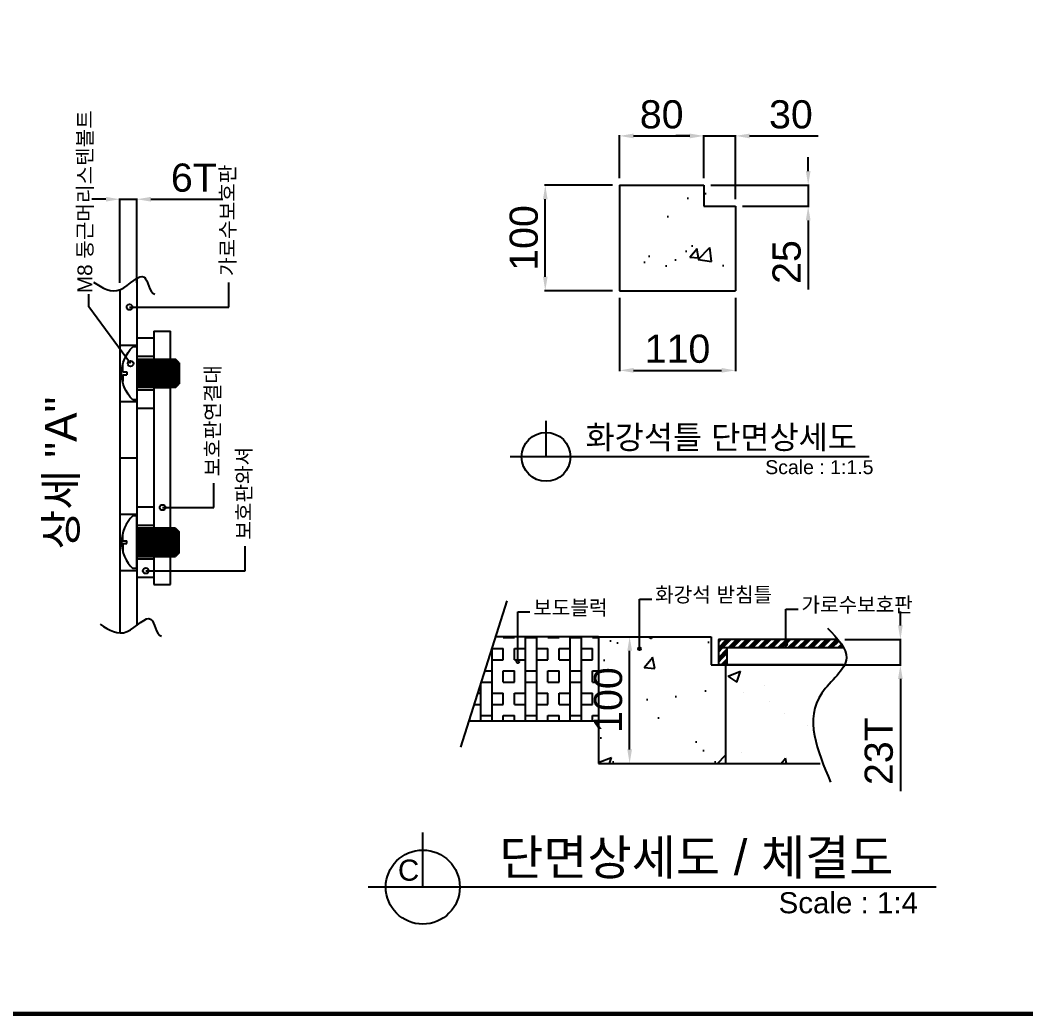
# Model space of a CAD drawing. Header units: millimetres. Extents: x 13588 to 18527, y -24754 to -21261.
# Drawn here: x 15599 to 17027, y -24639 to -23224 of the extents above; entities that cross this region are included whole.
import ezdxf
from ezdxf.enums import TextEntityAlignment as Align

# ---------------------------------------------------------------- set-up
doc = ezdxf.new("R2010")
doc.units = ezdxf.units.MM
doc.layers.add('LAYOUT', color=7, linetype='Continuous')
doc.layers.add('TEXT', color=7, linetype='Continuous')
doc.styles.get("Standard").update_dxf_attribs({"font": 'arial.ttf'})
doc.dimstyles.new('ISO-25', dxfattribs={"dimtxt": 40, "dimasz": 20, "dimexe": 1.25, "dimexo": 10, "dimgap": 10, "dimtad": 1, "dimdec": 0, "dimtxsty": 'Standard', "dimcen": 2.5, "dimclrd": 3, "dimclre": 3, "dimclrt": 3, "dimadec": 0, "dimazin": 0, "dimtfac": 1, "dimtdec": 0, "dimtmove": 0, "dimatfit": 3, "dimfxl": 0, "dimarcsym": 0})

# ---------------------------------------------------------------- blocks, each defined once
blk = doc.blocks.new('A$C36924EFD')
for p, q in [((0, 45), (0, -45)), ((0, 45), (6, 45)), ((6, -45), (6, 45)), ((0, -45), (6, -45))]:
    blk.add_line(p, q)
blk = doc.blocks.new('*D16')
at = {"color": 3, "lineweight": -2, "transparency": 16777216}
for p, q in [((15720.6, -23478.7), (15700.6, -23478.7)), ((15740.6, -23597.2), (15740.6, -23477.4)), ((15740.6, -23478.7), (15764.6, -23478.7)), ((15764.6, -23597.2), (15764.6, -23477.4)), ((15784.6, -23478.7), (15886.6, -23478.7))]:
    blk.add_line(p, q, dxfattribs=at)
at = {"color": 3, "transparency": 16777216}
for points in [[(15720.6, -23475.3), (15720.6, -23482), (15740.6, -23478.7)], [(15784.6, -23475.3), (15784.6, -23482), (15764.6, -23478.7)]]:
    blk.add_solid(points, dxfattribs=at)
at = {"layer": 'Defpoints', "color": 0, "transparency": 16777216}
for p in [(15764.6, -23478.7), (15740.6, -23607.2), (15764.6, -23607.2)]:
    blk.add_point(p, dxfattribs=at)
at = {"color": 3, "transparency": 16777216, "insert": (15845.6, -23448.2), "char_height": 40, "attachment_point": 5}
blk.add_mtext('6T', dxfattribs=at)
blk = doc.blocks.new('A$C5731754A')
at = {"color": 1}
for p, q in [((-11.2, 19.7), (-11.2, 20.5)), ((-1.9, 19.7), (-11.2, 19.7)), ((-1.9, 19.7), (-1.9, 14.1)), ((1.9, 19.7), (1.9, 14.1)), ((1.9, 19.7), (11.2, 19.7)), ((11.2, 19.7), (11.2, 20.5)), ((-37.5, 0), (-37.5, 5.7)), ((-37.5, 0), (37.5, 0)), ((-20, 0), (-20, -55)), ((-20, 0), (20, 0)), ((-1.9, 14.1), (1.9, 14.1)), ((20, -55), (20, 0)), ((37.5, 0), (37.5, 5.7)), ((-20, -2.5), (20, -2.5)), ((-20, -5), (20, -5)), ((-20, -7.5), (20, -7.5)), ((-20, -7.5), (20, -7.5)), ((-20, -10), (20, -10)), ((-20, -12.5), (20, -12.5)), ((-20, -12.5), (20, -12.5)), ((-20, -15), (20, -15)), ((-20, -17.5), (20, -17.5)), ((-20, -17.5), (20, -17.5)), ((-20, -20), (20, -20)), ((-20, -22.5), (20, -22.5)), ((-20, -22.5), (20, -22.5)), ((-20, -25), (20, -25)), ((-20, -27.5), (20, -27.5)), ((-20, -27.5), (20, -27.5)), ((-20, -30), (20, -30)), ((-20, -32.5), (20, -32.5)), ((-20, -35), (20, -35)), ((-20, -37.5), (20, -37.5)), ((-20, -40), (20, -40)), ((-20, -42.5), (20, -42.5)), ((-20, -45), (20, -45)), ((-20, -47.5), (20, -47.5)), ((-20, -50), (20, -50)), ((-20, -52.5), (20, -52.5)), ((-15, -60), (-20, -55)), ((-20, -55), (20, -55)), ((20, -55), (15, -60)), ((-17.5, -57.5), (17.5, -57.5)), ((-15, -60), (15, -60))]:
    blk.add_line(p, q, dxfattribs=at)
blk.add_arc((0, -30.4), 52, 43.8928, 136.1072, dxfattribs=at)
blk = doc.blocks.new('*D34')
at = {"color": 3, "lineweight": -2, "transparency": 16777216}
for p, q in [((16849.2, -24084.2), (16849.2, -24064.2)), ((16770.3, -24104.2), (16850.4, -24104.2)), ((16849.2, -24140.2), (16849.2, -24104.2)), ((16778.5, -24140.2), (16850.4, -24140.2)), ((16849.2, -24160.2), (16849.2, -24319.5))]:
    blk.add_line(p, q, dxfattribs=at)
at = {"color": 3, "transparency": 16777216}
for points in [[(16845.8, -24084.2), (16852.5, -24084.2), (16849.2, -24104.2)], [(16852.5, -24160.2), (16845.8, -24160.2), (16849.2, -24140.2)]]:
    blk.add_solid(points, dxfattribs=at)
at = {"layer": 'Defpoints', "color": 0, "transparency": 16777216}
for p in [(16760.3, -24104.2), (16849.2, -24104.2), (16768.5, -24140.2)]:
    blk.add_point(p, dxfattribs=at)
at = {"color": 3, "transparency": 16777216, "insert": (16818.7, -24262.8), "char_height": 40, "attachment_point": 5, "rotation": 90}
blk.add_mtext('23T', dxfattribs=at)
blk = doc.blocks.new('*D17')
at = {"color": 3, "lineweight": -2, "transparency": 16777216}
for p, q in [((16430.6, -24100.2), (16465.9, -24100.2)), ((16464.6, -24260.2), (16464.6, -24120.2)), ((16430.6, -24280.2), (16465.9, -24280.2))]:
    blk.add_line(p, q, dxfattribs=at)
at = {"color": 3, "transparency": 16777216}
for points in [[(16461.3, -24120.2), (16468, -24120.2), (16464.6, -24100.2)], [(16461.3, -24260.2), (16468, -24260.2), (16464.6, -24280.2)]]:
    blk.add_solid(points, dxfattribs=at)
at = {"layer": 'Defpoints', "color": 0, "transparency": 16777216}
for p in [(16420.6, -24100.2), (16464.6, -24100.2), (16420.6, -24280.2)]:
    blk.add_point(p, dxfattribs=at)
at = {"color": 3, "transparency": 16777216, "insert": (16434.2, -24190.2), "char_height": 40, "attachment_point": 5, "rotation": 90}
blk.add_mtext('100', dxfattribs=at)
blk = doc.blocks.new('*D35')
at = {"color": 3, "lineweight": -2, "transparency": 16777216}
for p, q in [((-175, 264.3), (-271.6, 264.3)), ((-270.3, 134.3), (-270.3, 244.3)), ((-175, 114.3), (-271.6, 114.3))]:
    blk.add_line(p, q, dxfattribs=at)
at = {"color": 3, "transparency": 16777216}
for points in [[(-267, 244.3), (-273.6, 244.3), (-270.3, 264.3)], [(-273.6, 134.3), (-267, 134.3), (-270.3, 114.3)]]:
    blk.add_solid(points, dxfattribs=at)
at = {"layer": 'Defpoints', "color": 0, "transparency": 16777216}
for p in [(-270.3, 264.3), (-165, 264.3), (-165, 114.3)]:
    blk.add_point(p, dxfattribs=at)
at = {"color": 3, "transparency": 16777216, "insert": (-300.7, 189.3), "char_height": 40, "attachment_point": 5, "rotation": 90}
blk.add_mtext('100', dxfattribs=at)
blk = doc.blocks.new('*D36')
at = {"color": 3, "lineweight": -2, "transparency": 16777216}
for p, q in [((-165, 104.3), (-165, 0)), ((0, 104.3), (0, 0)), ((-145, 1.2), (-20, 1.2))]:
    blk.add_line(p, q, dxfattribs=at)
at = {"color": 3, "transparency": 16777216}
for points in [[(-145, 4.6), (-145, -2.1), (-165, 1.2)], [(-20, -2.1), (-20, 4.6), (0, 1.2)]]:
    blk.add_solid(points, dxfattribs=at)
at = {"layer": 'Defpoints', "color": 0, "transparency": 16777216}
for p in [(-165, 114.3), (0, 114.3), (0, 1.2)]:
    blk.add_point(p, dxfattribs=at)
at = {"color": 3, "transparency": 16777216, "insert": (-82.5, 31.7), "char_height": 40, "attachment_point": 5}
blk.add_mtext('110', dxfattribs=at)
blk = doc.blocks.new('*D37')
at = {"color": 3, "lineweight": -2, "transparency": 16777216}
for p, q in [((-165, 274.3), (-165, 335.5)), ((-145, 334.3), (-65, 334.3)), ((-45, 274.3), (-45, 335.5))]:
    blk.add_line(p, q, dxfattribs=at)
at = {"color": 3, "transparency": 16777216}
for points in [[(-145, 337.6), (-145, 330.9), (-165, 334.3)], [(-65, 330.9), (-65, 337.6), (-45, 334.3)]]:
    blk.add_solid(points, dxfattribs=at)
at = {"layer": 'Defpoints', "color": 0, "transparency": 16777216}
for p in [(-45, 334.3), (-165, 264.3), (-45, 264.3)]:
    blk.add_point(p, dxfattribs=at)
at = {"color": 3, "transparency": 16777216, "insert": (-105, 364.7), "char_height": 40, "attachment_point": 5}
blk.add_mtext('80', dxfattribs=at)
blk = doc.blocks.new('*D38')
at = {"color": 3, "lineweight": -2, "transparency": 16777216}
for p, q in [((-65, 334.3), (-85, 334.3)), ((-45, 274.3), (-45, 335.5)), ((-45, 334.3), (0, 334.3)), ((0, 244.3), (0, 335.5)), ((20, 334.3), (117.1, 334.3))]:
    blk.add_line(p, q, dxfattribs=at)
at = {"color": 3, "transparency": 16777216}
for points in [[(-65, 330.9), (-65, 337.6), (-45, 334.3)], [(20, 337.6), (20, 330.9), (0, 334.3)]]:
    blk.add_solid(points, dxfattribs=at)
at = {"layer": 'Defpoints', "color": 0, "transparency": 16777216}
for p in [(0, 334.3), (-45, 264.3), (0, 234.3)]:
    blk.add_point(p, dxfattribs=at)
at = {"color": 3, "transparency": 16777216, "insert": (78.6, 364.7), "char_height": 40, "attachment_point": 5}
blk.add_mtext('30', dxfattribs=at)
blk = doc.blocks.new('*D39')
at = {"color": 3, "lineweight": -2, "transparency": 16777216}
for p, q in [((103.1, 284.3), (103.1, 304.3)), ((-35, 264.3), (104.4, 264.3)), ((103.1, 264.3), (103.1, 234.3)), ((10, 234.3), (104.4, 234.3)), ((103.1, 214.3), (103.1, 116))]:
    blk.add_line(p, q, dxfattribs=at)
at = {"color": 3, "transparency": 16777216}
for points in [[(99.8, 284.3), (106.5, 284.3), (103.1, 264.3)], [(106.5, 214.3), (99.8, 214.3), (103.1, 234.3)]]:
    blk.add_solid(points, dxfattribs=at)
at = {"layer": 'Defpoints', "color": 0, "transparency": 16777216}
for p in [(-45, 264.3), (0, 234.3), (103.1, 234.3)]:
    blk.add_point(p, dxfattribs=at)
at = {"color": 3, "transparency": 16777216, "insert": (72.7, 155.1), "char_height": 40, "attachment_point": 5, "rotation": 90}
blk.add_mtext('25', dxfattribs=at)
blk = doc.blocks.new('A$C57602617')
h = blk.add_hatch()
h.set_pattern_fill('AR-CONC', color=256, scale=0.825)
h.set_pattern_definition([(50, (-20131.66, -2672.8), (150.30235, -13.14975), [15.7163, -172.8787]), (355, (-20131.66, -2672.8), (-29.0758, 157.6219), [12.573, -138.3035]), (100.45144, (-20119.13, -2673.9), (121.2265, 144.4721), [13.3568, -146.9245]), (46.1842, (-20131.66, -2630.9), (223.6402, -34.685), [23.5744, -259.318]), (96.6356, (-20113.02, -2633.78), (195.8584, 204.1266), [20.0351, -220.387]), (351.1842, (-20131.66, -2630.9), (195.8584, 204.1266), [18.8595, -207.4543]), (21, (-20110.7, -2641.37), (125.0819, -84.3688), [15.7163, -172.8787]), (326, (-20110.7, -2641.37), (50.9867, 151.9551), [12.573, -138.303]), (71.45144, (-20100.28, -2648.4), (176.0685, 67.5863), [13.3568, -146.9242]), (37.5, (-20131.66, -2672.803), (2.5481, 69.7579), [0, -136.6266, 0, -140.3985, 0, -138.82688]), (7.5, (-20131.66, -2672.8), (55.12622, 82.64897), [0, -80.0481, 0, -133.48335, 0, -52.91137]), (327.5, (-20178.39, -2672.803), (111.86224, -4.72621), [0, -52.3875, 0, -163.449, 0, -216.88425]), (317.5, (-20199.34, -2672.8), (122.20657, 20.97686), [0, -68.10375, 0, -108.5469, 0, -154.01925])])
h.paths.add_polyline_path([(-16.5, 114.3), (-16.5, 231.3), (-33, 231.3), (-33, 264.3), (-165, 264.3), (-165, 114.3)])
for p, q in [((-165, 264.3), (-165, 114.3)), ((-165, 264.3), (-45, 264.3)), ((-45, 264.3), (-45, 234.3)), ((-45, 234.3), (0, 234.3)), ((0, 234.3), (0, 114.3)), ((-165, 114.3), (0, 114.3)), ((-269.2, -121.7), (-269.2, -70.5)), ((189.9, -121.7), (-320.4, -121.7))]:
    blk.add_line(p, q)
blk.add_circle((-269.2, -121.7), 34.7)
at = {"layer": 'TEXT'}
blk.add_text('화강석틀 단면상세도', height=33, dxfattribs=at).set_placement((-20.4, -110.3), align=Align.CENTER)
blk.add_text('Scale : 1:1.5', height=19.8, dxfattribs=at).set_placement((42.1, -146.2))
for base, p1, p2, text, picture, middle in [((-45, 334.3), (-165, 264.3), (-45, 264.3), '80', '*D37', (-105, 364.7)), ((0, 334.3), (-45, 264.3), (0, 234.3), '30', '*D38', (78.6, 364.7)), ((0, 1.2), (-165, 114.3), (0, 114.3), '110', '*D36', (-82.5, 31.7))]:
    dim = blk.add_linear_dim(base=base, p1=p1, p2=p2, text=text, dimstyle='ISO-25')
    dim.commit()
    dim.dimension.update_dxf_attribs({"geometry": picture, "text_midpoint": middle})
dim = blk.add_linear_dim(base=(103.1, 234.3), p1=(-45, 264.3), p2=(0, 234.3), angle=90, text='25', dimstyle='ISO-25', override={"dimtxsty": 'Standard'})
dim.commit()
dim.dimension.update_dxf_attribs({"geometry": '*D39', "text_midpoint": (72.7, 155.1)})
dim = blk.add_linear_dim(base=(-270.3, 264.3), p1=(-165, 114.3), p2=(-165, 264.3), angle=90, text='100', dimstyle='ISO-25')
dim.commit()
dim.dimension.update_dxf_attribs({"geometry": '*D35', "text_midpoint": (-300.7, 189.3)})

msp = doc.modelspace()

# ---------------------------------------------------------------- hatches: boundary and pattern name
h = msp.add_hatch()
h.set_pattern_fill('BOX', color=256, scale=2.5)
h.set_pattern_definition([(90, (10347.79, -24450.425), (-63.5, 4e-15), []), (90, (10363.666, -24450.425), (-63.5, 4e-15), []), (0, (10347.79, -24450.425), (0, 63.5), [-15.875, 15.875]), (0, (10347.79, -24434.55), (0, 63.5), [-15.875, 15.875]), (0, (10347.79, -24418.675), (0, 63.5), [15.875, -15.875]), (0, (10347.79, -24402.8), (0, 63.5), [15.875, -15.875]), (90, (10379.54, -24450.425), (-63.5, 4e-15), [15.875, -15.875]), (90, (10395.416, -24450.425), (-63.5, 4e-15), [15.875, -15.875])])
h.paths.add_polyline_path([(16305.6, -24133.6), (16305.6, -24100.2), (16274.6, -24100.2), (16236.6, -24220.2), (16420.6, -24220.2), (16420.6, -24100.2), (16305.6, -24100.2), (16305.6, -24133.6, -0.414214), (16307.6, -24135.6, -1), (16303.6, -24135.6, -0.414214)])
h = msp.add_hatch()
h.set_pattern_fill('AR-CONC', color=256)
h.set_pattern_definition([(50, (-7781.37, -27660.26), (182.1847, -15.9391), [19.05, -209.55]), (355, (-7781.37, -27660.26), (-35.2434, 191.0568), [15.24, -167.6406]), (100.45144, (-7766.19, -27661.6), (146.9412, 175.1178), [16.19, -178.0902]), (46.1842, (-7781.37, -27609.46), (271.079, -42.0423), [28.575, -314.325]), (96.6356, (-7758.78, -27612.97), (237.404, 247.426), [24.285, -267.1356]), (351.1842, (-7781.37, -27609.46), (237.404, 247.426), [22.86, -251.4597]), (21, (-7755.97, -27622.16), (151.6144, -102.2652), [19.05, -209.55]), (326, (-7755.97, -27622.16), (61.802, 184.188), [15.24, -167.64]), (71.45144, (-7743.34, -27630.69), (213.4164, 81.9228), [16.19, -178.09]), (37.5, (-7781.37, -27660.265), (3.0886, 84.55504), [0, -165.608, 0, -170.18, 0, -168.275]), (7.5, (-7781.37, -27660.265), (66.81966, 100.18057), [0, -97.028, 0, -161.798, 0, -64.135]), (327.5, (-7838.01, -27660.265), (135.5906, -5.72874), [0, -63.5, 0, -198.12, 0, -262.89]), (317.5, (-7863.41, -27660.26), (148.1292, 25.4265), [0, -82.55, 0, -131.572, 0, -186.69])])
h.paths.add_polyline_path([(16600.6, -24280.2), (16600.6, -24140.2), (16580.6, -24140.2), (16580.6, -24100.2), (16420.6, -24100.2), (16420.6, -24280.2)])

# ---------------------------------------------------------------- linework, layer by layer
for p, q in [((15764.6, -23591.1), (15764.6, -24084)), ((15895.4, -23631.9), (15895.4, -23597.1)), ((15696.4, -23631.5), (15696.4, -23613.3)), ((15740.6, -23607.2), (15740.6, -24094.8)), ((15755.8, -23712.2), (15696.4, -23631.5)), ((15754.3, -23631.9), (15895.4, -23631.9)), ((15788.6, -23676), (15764.6, -23676)), ((15788.6, -23676), (15788.6, -23776)), ((15788.6, -23776), (15764.6, -23776)), ((15740.6, -23846), (15764.6, -23846)), ((15874, -23916.6), (15874, -23881.8)), ((15788.6, -23916), (15764.6, -23916)), ((15788.6, -23916), (15788.6, -24016)), ((15801.1, -23916.6), (15874, -23916.6)), ((15918.5, -24006.5), (15918.5, -23971.7)), ((15777.4, -24006.5), (15918.5, -24006.5)), ((15788.6, -24016), (15764.6, -24016)), ((16225, -24256.9), (16290.8, -24049)), ((16478.7, -24117.2), (16478.7, -24046.7)), ((16478.7, -24046.7), (16496.1, -24046.7)), ((16305.6, -24135.6), (16305.6, -24065)), ((16305.6, -24065), (16323, -24065)), ((16686.6, -24111), (16686.6, -24060.9)), ((16686.6, -24060.9), (16704, -24060.9)), ((16420.6, -24100.2), (16274.6, -24100.2)), ((16420.6, -24100.2), (16420.6, -24220.2)), ((16420.6, -24100.2), (16420.6, -24280.2)), ((16420.6, -24100.2), (16580.6, -24100.2)), ((16580.6, -24100.2), (16580.6, -24140.2)), ((16580.6, -24140.2), (16600.6, -24140.2)), ((16580.6, -24140.2), (16798.8, -24140.2)), ((16600.6, -24140.2), (16600.6, -24280.2)), ((16420.6, -24220.2), (16236.6, -24220.2)), ((16420.6, -24280.2), (16600.6, -24280.2)), ((16600.6, -24280.2), (16735.3, -24280.2)), ((16170.8, -24455.9), (16170.8, -24378.3)), ((16900.2, -24455.9), (16093.2, -24455.9))]:
    msp.add_line(p, q)
at = {"color": 2}
for p, q in [((15740.6, -23686), (15764.6, -23686)), ((15788.6, -23702), (15764.6, -23702)), ((15788.6, -23708), (15812.6, -23708)), ((15788.6, -23750), (15764.6, -23750)), ((15788.6, -23744), (15812.6, -23744)), ((15740.6, -23766), (15764.6, -23766)), ((15740.6, -23926), (15764.6, -23926)), ((15788.6, -23942), (15764.6, -23942)), ((15788.6, -23948), (15812.6, -23948)), ((15788.6, -23984), (15812.6, -23984)), ((15788.6, -23990), (15764.6, -23990)), ((15740.6, -24006), (15764.6, -24006)), ((16590.6, -24104.2), (16590.6, -24140.2)), ((16760.3, -24104.2), (16590.6, -24104.2)), ((16768.7, -24116.2), (16590.6, -24116.2)), ((16602.6, -24116.2), (16602.6, -24140.2)), ((16768.5, -24140.2), (16590.6, -24140.2))]:
    msp.add_line(p, q, dxfattribs=at)
at = {"color": 4}
for p, q in [((15788.6, -23706), (15812.6, -23706)), ((15788.6, -23746), (15812.6, -23746)), ((15788.6, -23946), (15812.6, -23946)), ((15788.6, -23986), (15812.6, -23986))]:
    msp.add_line(p, q, dxfattribs=at)
at = {"color": 2, "linetype": 'Continuous'}
for p, q in [((16590.6, -24116), (16602.4, -24104.2)), ((16590.6, -24104.8), (16591.3, -24104.2)), ((16590.6, -24107.8), (16594.3, -24104.2)), ((16593.4, -24116.2), (16605.4, -24104.2)), ((16596.4, -24116.2), (16608.4, -24104.2)), ((16604.6, -24116.2), (16616.6, -24104.2)), ((16607.6, -24116.2), (16619.6, -24104.2)), ((16610.6, -24116.2), (16622.6, -24104.2)), ((16618.7, -24116.2), (16630.7, -24104.2)), ((16621.7, -24116.2), (16633.7, -24104.2)), ((16624.7, -24116.2), (16636.7, -24104.2)), ((16632.9, -24116.2), (16644.9, -24104.2)), ((16635.9, -24116.2), (16647.9, -24104.2)), ((16638.9, -24116.2), (16650.9, -24104.2)), ((16647, -24116.2), (16659, -24104.2)), ((16650, -24116.2), (16662, -24104.2)), ((16653, -24116.2), (16665, -24104.2)), ((16661.1, -24116.2), (16673.1, -24104.2)), ((16664.2, -24116.2), (16676.1, -24104.2)), ((16667.2, -24116.2), (16679.1, -24104.2)), ((16675.3, -24116.2), (16687.3, -24104.2)), ((16678.3, -24116.2), (16690.3, -24104.2)), ((16681.3, -24116.2), (16693.3, -24104.2)), ((16689.4, -24116.2), (16701.4, -24104.2)), ((16692.4, -24116.2), (16704.4, -24104.2)), ((16695.4, -24116.2), (16707.4, -24104.2)), ((16703.6, -24116.2), (16715.6, -24104.2)), ((16706.6, -24116.2), (16718.6, -24104.2)), ((16709.6, -24116.2), (16721.6, -24104.2)), ((16717.7, -24116.2), (16729.7, -24104.2)), ((16720.7, -24116.2), (16732.7, -24104.2)), ((16723.7, -24116.2), (16735.7, -24104.2)), ((16731.9, -24116.2), (16743.9, -24104.2)), ((16734.9, -24116.2), (16746.9, -24104.2)), ((16737.9, -24116.2), (16749.9, -24104.2)), ((16746, -24116.2), (16758, -24104.2)), ((16749, -24116.2), (16760.6, -24104.5)), ((16752, -24116.2), (16762, -24106.2)), ((16760.2, -24116.2), (16765.5, -24110.8)), ((16763.2, -24116.2), (16766.7, -24112.6)), ((16766.2, -24116.2), (16767.8, -24114.5)), ((16590.6, -24119), (16593.4, -24116.2)), ((16590.6, -24122), (16596.4, -24116.2)), ((16590.6, -24130.1), (16602.6, -24118.1)), ((16590.6, -24133.1), (16602.6, -24121.1)), ((16593.4, -24116.2), (16593.4, -24116.2)), ((16596.4, -24116.2), (16596.4, -24116.2)), ((16596.4, -24130.3), (16602.6, -24124.1)), ((16607.6, -24116.2), (16607.6, -24116.2)), ((16610.6, -24116.2), (16610.6, -24116.2)), ((16621.7, -24116.2), (16621.7, -24116.2)), ((16624.7, -24116.2), (16624.7, -24116.2)), ((16632.9, -24116.2), (16632.9, -24116.2)), ((16635.9, -24116.2), (16635.9, -24116.2)), ((16638.9, -24116.2), (16638.9, -24116.2)), ((16650, -24116.2), (16650, -24116.2)), ((16653, -24116.2), (16653, -24116.2)), ((16664.1, -24116.2), (16664.2, -24116.2)), ((16667.1, -24116.2), (16667.2, -24116.2)), ((16675.3, -24116.2), (16675.3, -24116.2)), ((16678.3, -24116.2), (16678.3, -24116.2)), ((16681.3, -24116.2), (16681.3, -24116.2)), ((16692.4, -24116.2), (16692.4, -24116.2)), ((16695.4, -24116.2), (16695.4, -24116.2)), ((16706.6, -24116.2), (16706.6, -24116.2)), ((16709.6, -24116.2), (16709.6, -24116.2)), ((16717.7, -24116.2), (16717.7, -24116.2)), ((16720.7, -24116.2), (16720.7, -24116.2)), ((16723.7, -24116.2), (16723.7, -24116.2)), ((16734.9, -24116.2), (16734.9, -24116.2)), ((16737.9, -24116.2), (16737.9, -24116.2)), ((16752, -24116.2), (16752, -24116.2)), ((16760.1, -24116.2), (16760.2, -24116.2)), ((16763.1, -24116.2), (16763.2, -24116.2)), ((16766.1, -24116.2), (16766.2, -24116.2)), ((16590.6, -24136.1), (16596.4, -24130.3)), ((16594.7, -24140.2), (16602.6, -24132.3)), ((16597.7, -24140.2), (16602.6, -24135.3)), ((16600.7, -24140.2), (16602.6, -24138.3))]:
    msp.add_line(p, q, dxfattribs=at)
at = {"linetype": 'Continuous'}
for p, q in [((16604.3, -24156.1), (16617, -24164.6)), ((16604.4, -24156.1), (16622.1, -24149.2)), ((16617, -24164.6), (16622.1, -24149.3)), ((16656.6, -24169.6), (16656.6, -24169.6)), ((16626.2, -24180), (16626.2, -24180)), ((16663.2, -24192.7), (16663.2, -24192.7)), ((16683.9, -24209.9), (16683.9, -24209.9)), ((16716.7, -24226.8), (16716.7, -24226.8)), ((16623.1, -24264.5), (16623.1, -24264.5)), ((16679.7, -24280.2), (16685.9, -24272.7)), ((16687.2, -24280.2), (16685.9, -24272.8))]:
    msp.add_line(p, q, dxfattribs=at)
for centre, radius in [((15754.3, -23631.9), 4.02), ((15755.8, -23712.2), 4.02), ((15801.1, -23916.6), 4.02), ((15777.4, -24006.5), 4.02), ((16686.6, -24111), 2.01), ((16478.7, -24117.2), 2.01), ((16305.6, -24135.6), 2.01), ((16170.8, -24455.9), 52.6)]:
    msp.add_circle(centre, radius)
for points in [[(15703.2, -23596.5), (15715.5, -23604.5), (15739.8, -23620.3), (15778.4, -23570.2), (15782.1, -23611.1), (15790.1, -23613.4)], [(15712.7, -24082.5), (15725, -24090.5), (15749.3, -24106.3), (15787.9, -24056.2), (15791.6, -24097.1), (15799.6, -24099.4)]]:
    msp.add_open_spline(points, degree=3, knots=[0, 0, 0, 0, 39.447543, 77.809698, 105.591097, 105.591097, 105.591097, 105.591097])
msp.add_spline([(16745.8, -24088.1), (16772.6, -24130.4), (16737.4, -24180.4), (16749.9, -24306.8)], degree=3)
at = {"layer": 'LAYOUT', "const_width": 5.88}
msp.add_lwpolyline([(13705.1, -24635.9), (18409.1, -24635.9), (18409.1, -21378.4), (13705.1, -21378.4)], close=True, dxfattribs=at)

# ---------------------------------------------------------------- block references
msp.add_blockref('A$C57602617', (16615.1, -23723))
at = {"xscale": 4, "yscale": 4, "zscale": 4}
msp.add_blockref('A$C36924EFD', (15788.6, -23846), dxfattribs=at)
at = {"xscale": -1, "rotation": 90}
msp.add_blockref('A$C5731754A', (15764.6, -23726), dxfattribs=at)
at = {"rotation": 90}
msp.add_blockref('A$C5731754A', (15764.6, -23966), dxfattribs=at)

# ---------------------------------------------------------------- texts
for s, p in [('M8 둥근머리스텐볼트', (15701.3, -23612)), ('가로수보호판', (15904.1, -23587.7)), ('보호판연결대', (15882.7, -23872.4)), ('보호판와셔', (15927.1, -23962.3))]:
    msp.add_text(s, height=21, rotation=90).set_placement(p)
at = {"color": 4}
msp.add_text('상세 "A"', height=45, rotation=90, dxfattribs=at).set_placement((15679.2, -23976.2))
for s, height, p in [('화강석 받침틀', 21, (16500.8, -24051)), ('가로수보호판', 21, (16708.7, -24065.2)), ('보도블럭', 21, (16327.7, -24069.4)), ('C', 30, (16135.5, -24446.8))]:
    msp.add_text(s, height=height).set_placement(p)
at = {"layer": 'TEXT'}
msp.add_text('단면상세도 / 체결도', height=50, dxfattribs=at).set_placement((16559.4, -24438.7), align=Align.CENTER)
msp.add_text('Scale : 1:4', height=30, dxfattribs=at).set_placement((16676.2, -24493.1))

# ---------------------------------------------------------------- dimensions: what is measured, and where the dimension line sits
for base, p1, p2, angle, text, picture, middle in [((15764.6, -23478.7), (15740.6, -23607.2), (15764.6, -23607.2), 180, '6T', '*D16', (15845.6, -23448.2)), ((16464.6, -24100.2), (16420.6, -24280.2), (16420.6, -24100.2), 90, '100', '*D17', (16434.2, -24190.2))]:
    dim = msp.add_linear_dim(base=base, p1=p1, p2=p2, angle=angle, text=text, dimstyle='ISO-25')
    dim.commit()
    dim.dimension.update_dxf_attribs({"geometry": picture, "text_midpoint": middle})
dim = msp.add_linear_dim(base=(16849.2, -24104.2), p1=(16768.5, -24140.2), p2=(16760.3, -24104.2), angle=90, text='23T', dimstyle='ISO-25', override={"dimtxsty": 'Standard'})
dim.commit()
dim.dimension.update_dxf_attribs({"geometry": '*D34', "text_midpoint": (16849.2, -24262.8), "dimtype": 160})

doc.saveas('drawing.dxf')
